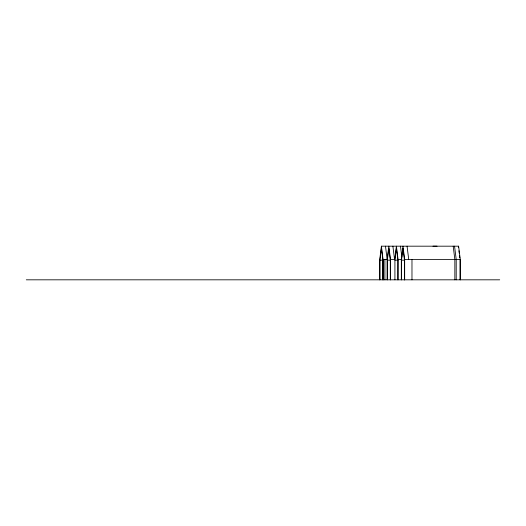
<?xml version="1.0" encoding="UTF-8"?>
<svg xmlns="http://www.w3.org/2000/svg" width="526" height="526" viewBox="0 0 526 526"><rect width="100%" height="100%" fill="white"/><g stroke="black" fill="none" stroke-linecap="round" stroke-linejoin="round"><path stroke-width="0.79" d="M460.283 279.819L460.283 259.43L458.613 246.188L381.416 246.181L379.746 259.43L379.746 279.819M379.936 279.819L379.936 260.173L381.416 248.41L382.895 260.173L382.895 279.819M387.149 279.819L387.149 259.43L388.819 246.181L390.489 259.43L390.45 279.819M387.34 279.819L387.34 260.173L388.819 248.41L390.299 260.173L390.299 279.819M394.73 259.43L396.4 246.181L398.064 259.43L398.024 279.819M394.914 279.819L394.914 260.173L396.4 248.41L397.88 260.173L397.88 279.819M401.318 279.819L401.318 259.43L402.982 246.181L404.652 259.43L404.652 279.819M401.502 279.819L401.502 260.173L402.982 248.41L404.468 260.173L404.468 279.819M458.416 247.746L458.613 246.188M432.97 246.181L437.04 246.188M387.274 259.43L383.046 259.43L381.416 246.181M390.45 259.43L394.559 259.43L392.889 246.181M398.024 259.43L401.318 259.43M460.283 259.43L404.612 259.43L404.612 279.819M379.936 260.173L382.921 260.173M387.34 260.173L390.325 260.173M394.914 260.173L397.899 260.173M401.502 260.173L404.487 260.173M26.3 279.819L499.7 279.819M458.909 250.764L459.205 253.118M459.5 255.465L459.796 257.819M453.188 246.188L454.852 259.43L454.852 279.819M407.058 246.181L408.722 259.43M400.47 246.181L401.838 257.096M385.486 246.181L387.149 259.43M454.543 246.181L456.213 259.43L456.213 279.819M460.092 260.173L460.092 279.819M411.976 259.43L411.976 279.819M384.907 259.43L384.907 279.819M383.079 279.819L383.079 259.43L383.046 279.819"/></g></svg>
